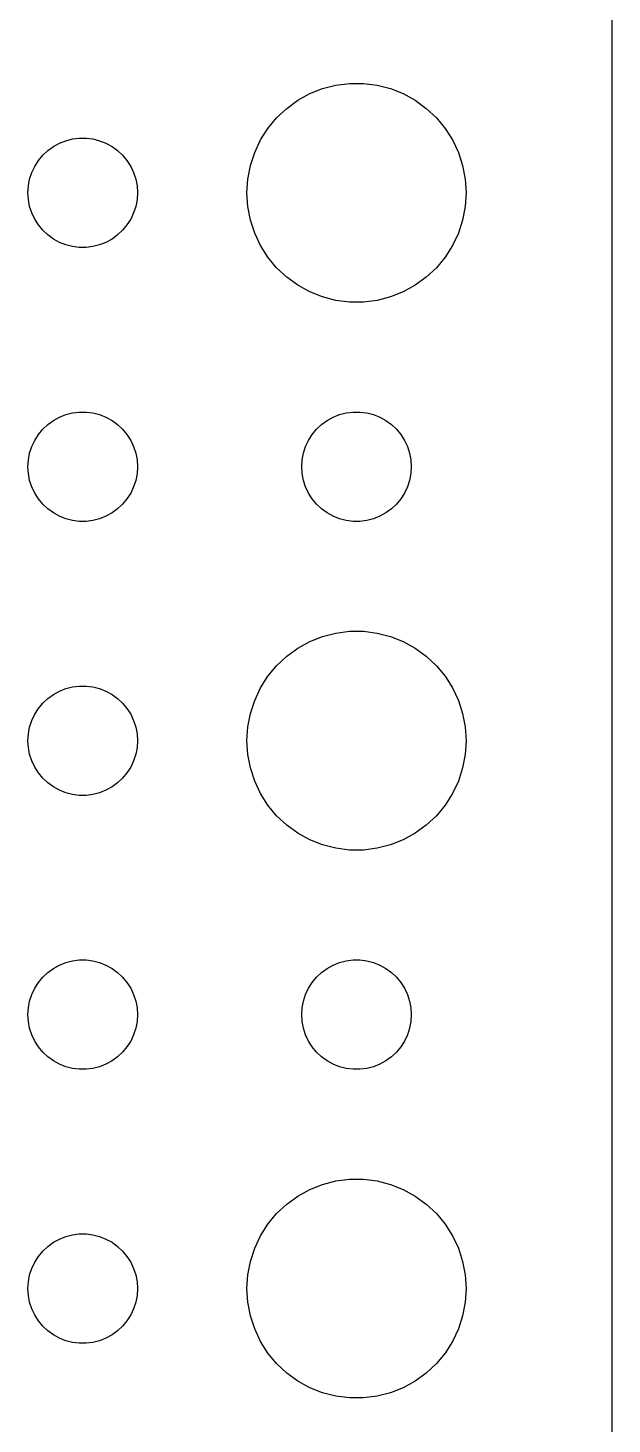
# Model space of a CAD drawing. Header units: metres. Extents: x -74 to 74, y -74 to 74.
# Drawn here: x 58.5 to 74.5, y -41.21 to -2.99 of the extents above; entities that cross this region are included whole.
import ezdxf

# ---------------------------------------------------------------- set-up
doc = ezdxf.new("R2010")
doc.units = ezdxf.units.M

msp = doc.modelspace()

# ---------------------------------------------------------------- linework, layer by layer
for p, q in [((74.5, -69.5), (74.5, 69.5)), ((66.573, -4.64682), (66.9379, -4.55313)), ((66.9379, -4.55313), (67.3116, -4.50591)), ((67.3116, -4.50591), (67.6884, -4.50591)), ((67.6884, -4.50591), (68.0621, -4.55313)), ((68.0621, -4.55313), (68.427, -4.64682)), ((65.5877, -5.18845), (65.8925, -4.96701)), ((65.8925, -4.96701), (66.2227, -4.78551)), ((66.2227, -4.78551), (66.573, -4.64682)), ((68.427, -4.64682), (68.7773, -4.78551)), ((68.7773, -4.78551), (69.1075, -4.96701)), ((69.1075, -4.96701), (69.4123, -5.18845)), ((65.3131, -5.44635), (65.5877, -5.18845)), ((69.4123, -5.18845), (69.6869, -5.44635)), ((65.073, -5.73663), (65.3131, -5.44635)), ((69.6869, -5.44635), (69.927, -5.73663)), ((59.3613, -6.14275), (59.5365, -6.07341)), ((59.5365, -6.07341), (59.7189, -6.02657)), ((59.7189, -6.02657), (59.9058, -6.00294)), ((59.9058, -6.00294), (60.0942, -6.00294)), ((60.0942, -6.00294), (60.2811, -6.02657)), ((60.2811, -6.02657), (60.4635, -6.07341)), ((60.4635, -6.07341), (60.6387, -6.14275)), ((64.7107, -6.39561), (64.8711, -6.05473)), ((64.8711, -6.05473), (65.073, -5.73663)), ((69.927, -5.73663), (70.1289, -6.05473)), ((70.1289, -6.05473), (70.2893, -6.39561)), ((58.7865, -6.61832), (58.9065, -6.47318)), ((58.9065, -6.47318), (59.0439, -6.34422)), ((59.0439, -6.34422), (59.1963, -6.23351)), ((59.1963, -6.23351), (59.3613, -6.14275)), ((60.6387, -6.14275), (60.8037, -6.23351)), ((60.8037, -6.23351), (60.9561, -6.34422)), ((60.9561, -6.34422), (61.0934, -6.47318)), ((61.0934, -6.47318), (61.2135, -6.61832)), ((64.5943, -6.75392), (64.7107, -6.39561)), ((70.2893, -6.39561), (70.4057, -6.75392)), ((58.6053, -6.9478), (58.6855, -6.77736)), ((58.6855, -6.77736), (58.7865, -6.61832)), ((61.2135, -6.61832), (61.3145, -6.77736)), ((61.3145, -6.77736), (61.3947, -6.9478)), ((64.5237, -7.12399), (64.5943, -6.75392)), ((70.4057, -6.75392), (70.4763, -7.12399)), ((58.5118, -7.312), (58.5471, -7.12695)), ((58.5471, -7.12695), (58.6053, -6.9478)), ((61.3947, -6.9478), (61.4529, -7.12695)), ((61.4529, -7.12695), (61.4882, -7.312)), ((64.5, -7.5), (64.5237, -7.12399)), ((70.4763, -7.12399), (70.5, -7.5)), ((58.5, -7.5), (58.5118, -7.312)), ((58.5118, -7.68799), (58.5, -7.5)), ((61.4882, -7.312), (61.5, -7.5)), ((61.5, -7.5), (61.4882, -7.68799)), ((64.5237, -7.87599), (64.5, -7.5)), ((70.5, -7.5), (70.4763, -7.87599)), ((58.5471, -7.87303), (58.5118, -7.68799)), ((58.6053, -8.05219), (58.5471, -7.87303)), ((61.4529, -7.87303), (61.3947, -8.05219)), ((61.4882, -7.68799), (61.4529, -7.87303)), ((64.5943, -8.24606), (64.5237, -7.87599)), ((70.4763, -7.87599), (70.4057, -8.24606)), ((58.6855, -8.22263), (58.6053, -8.05219)), ((58.7865, -8.38167), (58.6855, -8.22263)), ((58.9065, -8.52681), (58.7865, -8.38167)), ((61.2135, -8.38167), (61.0934, -8.52681)), ((61.3145, -8.22263), (61.2135, -8.38167)), ((61.3947, -8.05219), (61.3145, -8.22263)), ((64.7107, -8.60437), (64.5943, -8.24606)), ((70.4057, -8.24606), (70.2893, -8.60437)), ((59.0439, -8.65576), (58.9065, -8.52681)), ((59.1963, -8.76648), (59.0439, -8.65576)), ((59.3613, -8.85724), (59.1963, -8.76648)), ((60.8037, -8.76648), (60.6387, -8.85724)), ((60.9561, -8.65576), (60.8037, -8.76648)), ((61.0934, -8.52681), (60.9561, -8.65576)), ((64.8711, -8.94525), (64.7107, -8.60437)), ((70.2893, -8.60437), (70.1289, -8.94525)), ((59.5365, -8.92657), (59.3613, -8.85724)), ((59.7189, -8.97342), (59.5365, -8.92657)), ((59.9058, -8.99704), (59.7189, -8.97342)), ((60.0942, -8.99704), (59.9058, -8.99704)), ((60.2811, -8.97342), (60.0942, -8.99704)), ((60.4635, -8.92657), (60.2811, -8.97342)), ((60.6387, -8.85724), (60.4635, -8.92657)), ((65.073, -9.26335), (64.8711, -8.94525)), ((70.1289, -8.94525), (69.927, -9.26335)), ((65.3131, -9.55363), (65.073, -9.26335)), ((65.5877, -9.81154), (65.3131, -9.55363)), ((69.6869, -9.55363), (69.4123, -9.81154)), ((69.927, -9.26335), (69.6869, -9.55363)), ((65.8925, -10.033), (65.5877, -9.81154)), ((69.4123, -9.81154), (69.1075, -10.033)), ((66.2227, -10.2145), (65.8925, -10.033)), ((66.573, -10.3532), (66.2227, -10.2145)), ((68.7773, -10.2145), (68.427, -10.3532)), ((69.1075, -10.033), (68.7773, -10.2145)), ((66.9379, -10.4469), (66.573, -10.3532)), ((67.3116, -10.4941), (66.9379, -10.4469)), ((67.6884, -10.4941), (67.3116, -10.4941)), ((68.0621, -10.4469), (67.6884, -10.4941)), ((68.427, -10.3532), (68.0621, -10.4469)), ((59.0439, -13.8442), (59.1963, -13.7335)), ((59.1963, -13.7335), (59.3613, -13.6427)), ((59.3613, -13.6427), (59.5365, -13.5734)), ((59.5365, -13.5734), (59.7189, -13.5266)), ((59.7189, -13.5266), (59.9058, -13.5029)), ((59.9058, -13.5029), (60.0942, -13.5029)), ((60.0942, -13.5029), (60.2811, -13.5266)), ((60.2811, -13.5266), (60.4635, -13.5734)), ((60.4635, -13.5734), (60.6387, -13.6427)), ((60.6387, -13.6427), (60.8037, -13.7335)), ((60.8037, -13.7335), (60.9561, -13.8442)), ((66.5439, -13.8442), (66.6963, -13.7335)), ((66.6963, -13.7335), (66.8613, -13.6427)), ((66.8613, -13.6427), (67.0365, -13.5734)), ((67.0365, -13.5734), (67.2189, -13.5266)), ((67.2189, -13.5266), (67.4058, -13.5029)), ((67.4058, -13.5029), (67.5942, -13.5029)), ((67.5942, -13.5029), (67.7811, -13.5266)), ((67.7811, -13.5266), (67.9635, -13.5734)), ((67.9635, -13.5734), (68.1387, -13.6427)), ((68.1387, -13.6427), (68.3037, -13.7335)), ((68.3037, -13.7335), (68.4561, -13.8442)), ((58.6855, -14.2774), (58.7865, -14.1183)), ((58.7865, -14.1183), (58.9065, -13.9732)), ((58.9065, -13.9732), (59.0439, -13.8442)), ((60.9561, -13.8442), (61.0934, -13.9732)), ((61.0934, -13.9732), (61.2135, -14.1183)), ((61.2135, -14.1183), (61.3145, -14.2774)), ((66.1855, -14.2774), (66.2865, -14.1183)), ((66.2865, -14.1183), (66.4065, -13.9732)), ((66.4065, -13.9732), (66.5439, -13.8442)), ((68.4561, -13.8442), (68.5934, -13.9732)), ((68.5934, -13.9732), (68.7135, -14.1183)), ((68.7135, -14.1183), (68.8145, -14.2774)), ((58.5471, -14.627), (58.6053, -14.4478)), ((58.6053, -14.4478), (58.6855, -14.2774)), ((61.3145, -14.2774), (61.3947, -14.4478)), ((61.3947, -14.4478), (61.4529, -14.627)), ((66.0471, -14.627), (66.1053, -14.4478)), ((66.1053, -14.4478), (66.1855, -14.2774)), ((68.8145, -14.2774), (68.8947, -14.4478)), ((68.8947, -14.4478), (68.9529, -14.627)), ((58.5, -15), (58.5118, -14.812)), ((58.5118, -14.812), (58.5471, -14.627)), ((61.4529, -14.627), (61.4882, -14.812)), ((61.4882, -14.812), (61.5, -15)), ((66, -15), (66.0118, -14.812)), ((66.0118, -14.812), (66.0471, -14.627)), ((68.9529, -14.627), (68.9882, -14.812)), ((68.9882, -14.812), (69, -15)), ((58.5118, -15.188), (58.5, -15)), ((58.5471, -15.373), (58.5118, -15.188)), ((61.4882, -15.188), (61.4529, -15.373)), ((61.5, -15), (61.4882, -15.188)), ((66.0118, -15.188), (66, -15)), ((66.0471, -15.373), (66.0118, -15.188)), ((68.9882, -15.188), (68.9529, -15.373)), ((69, -15), (68.9882, -15.188)), ((58.6053, -15.5522), (58.5471, -15.373)), ((58.6855, -15.7226), (58.6053, -15.5522)), ((61.3947, -15.5522), (61.3145, -15.7226)), ((61.4529, -15.373), (61.3947, -15.5522)), ((66.1053, -15.5522), (66.0471, -15.373)), ((66.1855, -15.7226), (66.1053, -15.5522)), ((68.8947, -15.5522), (68.8145, -15.7226)), ((68.9529, -15.373), (68.8947, -15.5522)), ((58.7865, -15.8817), (58.6855, -15.7226)), ((58.9065, -16.0268), (58.7865, -15.8817)), ((59.0439, -16.1558), (58.9065, -16.0268)), ((61.0934, -16.0268), (60.9561, -16.1558)), ((61.2135, -15.8817), (61.0934, -16.0268)), ((61.3145, -15.7226), (61.2135, -15.8817)), ((66.2865, -15.8817), (66.1855, -15.7226)), ((66.4065, -16.0268), (66.2865, -15.8817)), ((66.5439, -16.1558), (66.4065, -16.0268)), ((68.5934, -16.0268), (68.4561, -16.1558)), ((68.7135, -15.8817), (68.5934, -16.0268)), ((68.8145, -15.7226), (68.7135, -15.8817)), ((59.1963, -16.2665), (59.0439, -16.1558)), ((59.3613, -16.3572), (59.1963, -16.2665)), ((59.5365, -16.4266), (59.3613, -16.3572)), ((59.7189, -16.4734), (59.5365, -16.4266)), ((60.4635, -16.4266), (60.2811, -16.4734)), ((60.6387, -16.3572), (60.4635, -16.4266)), ((60.8037, -16.2665), (60.6387, -16.3572)), ((60.9561, -16.1558), (60.8037, -16.2665)), ((66.6963, -16.2665), (66.5439, -16.1558)), ((66.8613, -16.3572), (66.6963, -16.2665)), ((67.0365, -16.4266), (66.8613, -16.3572)), ((67.2189, -16.4734), (67.0365, -16.4266)), ((67.9635, -16.4266), (67.7811, -16.4734)), ((68.1387, -16.3572), (67.9635, -16.4266)), ((68.3037, -16.2665), (68.1387, -16.3572)), ((68.4561, -16.1558), (68.3037, -16.2665)), ((59.9058, -16.497), (59.7189, -16.4734)), ((60.0942, -16.497), (59.9058, -16.497)), ((60.2811, -16.4734), (60.0942, -16.497)), ((67.4058, -16.497), (67.2189, -16.4734)), ((67.5942, -16.497), (67.4058, -16.497)), ((67.7811, -16.4734), (67.5942, -16.497)), ((65.8925, -19.967), (66.2227, -19.7855)), ((66.2227, -19.7855), (66.573, -19.6468)), ((66.573, -19.6468), (66.9379, -19.5531)), ((66.9379, -19.5531), (67.3116, -19.5059)), ((67.3116, -19.5059), (67.6884, -19.5059)), ((67.6884, -19.5059), (68.0621, -19.5531)), ((68.0621, -19.5531), (68.427, -19.6468)), ((68.427, -19.6468), (68.7773, -19.7855)), ((68.7773, -19.7855), (69.1075, -19.967)), ((65.3131, -20.4464), (65.5877, -20.1884)), ((65.5877, -20.1884), (65.8925, -19.967)), ((69.1075, -19.967), (69.4123, -20.1884)), ((69.4123, -20.1884), (69.6869, -20.4464)), ((65.073, -20.7366), (65.3131, -20.4464)), ((69.6869, -20.4464), (69.927, -20.7366)), ((59.7189, -21.0266), (59.9058, -21.003)), ((59.9058, -21.003), (60.0942, -21.003)), ((60.0942, -21.003), (60.2811, -21.0266)), ((64.8711, -21.0547), (65.073, -20.7366)), ((69.927, -20.7366), (70.1289, -21.0547)), ((58.9065, -21.4732), (59.0439, -21.3442)), ((59.0439, -21.3442), (59.1963, -21.2335)), ((59.1963, -21.2335), (59.3613, -21.1427)), ((59.3613, -21.1427), (59.5365, -21.0734)), ((59.5365, -21.0734), (59.7189, -21.0266)), ((60.2811, -21.0266), (60.4635, -21.0734)), ((60.4635, -21.0734), (60.6387, -21.1427)), ((60.6387, -21.1427), (60.8037, -21.2335)), ((60.8037, -21.2335), (60.9561, -21.3442)), ((60.9561, -21.3442), (61.0934, -21.4732)), ((64.5943, -21.7539), (64.7107, -21.3956)), ((64.7107, -21.3956), (64.8711, -21.0547)), ((70.1289, -21.0547), (70.2893, -21.3956)), ((70.2893, -21.3956), (70.4057, -21.7539)), ((58.6053, -21.9478), (58.6855, -21.7774)), ((58.6855, -21.7774), (58.7865, -21.6183)), ((58.7865, -21.6183), (58.9065, -21.4732)), ((61.0934, -21.4732), (61.2135, -21.6183)), ((61.2135, -21.6183), (61.3145, -21.7774)), ((61.3145, -21.7774), (61.3947, -21.9478)), ((64.5237, -22.124), (64.5943, -21.7539)), ((70.4057, -21.7539), (70.4763, -22.124)), ((58.5118, -22.312), (58.5471, -22.127)), ((58.5471, -22.127), (58.6053, -21.9478)), ((61.3947, -21.9478), (61.4529, -22.127)), ((61.4529, -22.127), (61.4882, -22.312)), ((64.5, -22.5), (64.5237, -22.124)), ((70.4763, -22.124), (70.5, -22.5)), ((58.5, -22.5), (58.5118, -22.312)), ((58.5118, -22.688), (58.5, -22.5)), ((61.4882, -22.312), (61.5, -22.5)), ((61.5, -22.5), (61.4882, -22.688)), ((64.5237, -22.876), (64.5, -22.5)), ((70.5, -22.5), (70.4763, -22.876)), ((58.5471, -22.873), (58.5118, -22.688)), ((58.6053, -23.0522), (58.5471, -22.873)), ((61.4529, -22.873), (61.3947, -23.0522)), ((61.4882, -22.688), (61.4529, -22.873)), ((64.5943, -23.2461), (64.5237, -22.876)), ((70.4763, -22.876), (70.4057, -23.2461)), ((58.6855, -23.2226), (58.6053, -23.0522)), ((58.7865, -23.3817), (58.6855, -23.2226)), ((61.3145, -23.2226), (61.2135, -23.3817)), ((61.3947, -23.0522), (61.3145, -23.2226)), ((64.7107, -23.6044), (64.5943, -23.2461)), ((70.4057, -23.2461), (70.2893, -23.6044)), ((58.9065, -23.5268), (58.7865, -23.3817)), ((59.0439, -23.6558), (58.9065, -23.5268)), ((59.1963, -23.7665), (59.0439, -23.6558)), ((60.9561, -23.6558), (60.8037, -23.7665)), ((61.0934, -23.5268), (60.9561, -23.6558)), ((61.2135, -23.3817), (61.0934, -23.5268)), ((64.8711, -23.9453), (64.7107, -23.6044)), ((70.2893, -23.6044), (70.1289, -23.9453)), ((59.3613, -23.8572), (59.1963, -23.7665)), ((59.5365, -23.9266), (59.3613, -23.8572)), ((59.7189, -23.9734), (59.5365, -23.9266)), ((59.9058, -23.997), (59.7189, -23.9734)), ((60.0942, -23.997), (59.9058, -23.997)), ((60.2811, -23.9734), (60.0942, -23.997)), ((60.4635, -23.9266), (60.2811, -23.9734)), ((60.6387, -23.8572), (60.4635, -23.9266)), ((60.8037, -23.7665), (60.6387, -23.8572)), ((65.073, -24.2634), (64.8711, -23.9453)), ((70.1289, -23.9453), (69.927, -24.2634)), ((65.3131, -24.5536), (65.073, -24.2634)), ((69.927, -24.2634), (69.6869, -24.5536)), ((65.5877, -24.8115), (65.3131, -24.5536)), ((65.8925, -25.033), (65.5877, -24.8115)), ((69.4123, -24.8115), (69.1075, -25.033)), ((69.6869, -24.5536), (69.4123, -24.8115)), ((66.2227, -25.2145), (65.8925, -25.033)), ((66.573, -25.3532), (66.2227, -25.2145)), ((68.7773, -25.2145), (68.427, -25.3532)), ((69.1075, -25.033), (68.7773, -25.2145)), ((66.9379, -25.4469), (66.573, -25.3532)), ((67.3116, -25.4941), (66.9379, -25.4469)), ((67.6884, -25.4941), (67.3116, -25.4941)), ((68.0621, -25.4469), (67.6884, -25.4941)), ((68.427, -25.3532), (68.0621, -25.4469)), ((59.1963, -28.7335), (59.3613, -28.6427)), ((59.3613, -28.6427), (59.5365, -28.5734)), ((59.5365, -28.5734), (59.7189, -28.5266)), ((59.7189, -28.5266), (59.9058, -28.503)), ((59.9058, -28.503), (60.0942, -28.503)), ((60.0942, -28.503), (60.2811, -28.5266)), ((60.2811, -28.5266), (60.4635, -28.5734)), ((60.4635, -28.5734), (60.6387, -28.6427)), ((60.6387, -28.6427), (60.8037, -28.7335)), ((66.6963, -28.7335), (66.8613, -28.6427)), ((66.8613, -28.6427), (67.0365, -28.5734)), ((67.0365, -28.5734), (67.2189, -28.5266)), ((67.2189, -28.5266), (67.4058, -28.503)), ((67.4058, -28.503), (67.5942, -28.503)), ((67.5942, -28.503), (67.7811, -28.5266)), ((67.7811, -28.5266), (67.9635, -28.5734)), ((67.9635, -28.5734), (68.1387, -28.6427)), ((68.1387, -28.6427), (68.3037, -28.7335)), ((58.7865, -29.1183), (58.9065, -28.9732)), ((58.9065, -28.9732), (59.0439, -28.8442)), ((59.0439, -28.8442), (59.1963, -28.7335)), ((60.8037, -28.7335), (60.9561, -28.8442)), ((60.9561, -28.8442), (61.0934, -28.9732)), ((61.0934, -28.9732), (61.2135, -29.1183)), ((66.2865, -29.1183), (66.4065, -28.9732)), ((66.4065, -28.9732), (66.5439, -28.8442)), ((66.5439, -28.8442), (66.6963, -28.7335)), ((68.3037, -28.7335), (68.4561, -28.8442)), ((68.4561, -28.8442), (68.5934, -28.9732)), ((68.5934, -28.9732), (68.7135, -29.1183)), ((58.6053, -29.4478), (58.6855, -29.2774)), ((58.6855, -29.2774), (58.7865, -29.1183)), ((61.2135, -29.1183), (61.3145, -29.2774)), ((61.3145, -29.2774), (61.3947, -29.4478)), ((66.1053, -29.4478), (66.1855, -29.2774)), ((66.1855, -29.2774), (66.2865, -29.1183)), ((68.7135, -29.1183), (68.8145, -29.2774)), ((68.8145, -29.2774), (68.8947, -29.4478)), ((58.5, -30), (58.5118, -29.812)), ((58.5118, -29.812), (58.5471, -29.627)), ((58.5471, -29.627), (58.6053, -29.4478)), ((61.3947, -29.4478), (61.4529, -29.627)), ((61.4529, -29.627), (61.4882, -29.812)), ((61.4882, -29.812), (61.5, -30)), ((66, -30), (66.0118, -29.812)), ((66.0118, -29.812), (66.0471, -29.627)), ((66.0471, -29.627), (66.1053, -29.4478)), ((68.8947, -29.4478), (68.9529, -29.627)), ((68.9529, -29.627), (68.9882, -29.812)), ((68.9882, -29.812), (69, -30)), ((58.5118, -30.188), (58.5, -30)), ((58.5471, -30.373), (58.5118, -30.188)), ((61.4882, -30.188), (61.4529, -30.373)), ((61.5, -30), (61.4882, -30.188)), ((66.0118, -30.188), (66, -30)), ((66.0471, -30.373), (66.0118, -30.188)), ((68.9882, -30.188), (68.9529, -30.373)), ((69, -30), (68.9882, -30.188)), ((58.6053, -30.5522), (58.5471, -30.373)), ((58.6855, -30.7226), (58.6053, -30.5522)), ((61.3947, -30.5522), (61.3145, -30.7226)), ((61.4529, -30.373), (61.3947, -30.5522)), ((66.1053, -30.5522), (66.0471, -30.373)), ((66.1855, -30.7226), (66.1053, -30.5522)), ((68.8947, -30.5522), (68.8145, -30.7226)), ((68.9529, -30.373), (68.8947, -30.5522)), ((58.7865, -30.8817), (58.6855, -30.7226)), ((58.9065, -31.0268), (58.7865, -30.8817)), ((61.2135, -30.8817), (61.0934, -31.0268)), ((61.3145, -30.7226), (61.2135, -30.8817)), ((66.2865, -30.8817), (66.1855, -30.7226)), ((66.4065, -31.0268), (66.2865, -30.8817)), ((68.7135, -30.8817), (68.5934, -31.0268)), ((68.8145, -30.7226), (68.7135, -30.8817)), ((59.0439, -31.1558), (58.9065, -31.0268)), ((59.1963, -31.2665), (59.0439, -31.1558)), ((59.3613, -31.3572), (59.1963, -31.2665)), ((60.8037, -31.2665), (60.6387, -31.3572)), ((60.9561, -31.1558), (60.8037, -31.2665)), ((61.0934, -31.0268), (60.9561, -31.1558)), ((66.5439, -31.1558), (66.4065, -31.0268)), ((66.6963, -31.2665), (66.5439, -31.1558)), ((66.8613, -31.3572), (66.6963, -31.2665)), ((68.3037, -31.2665), (68.1387, -31.3572)), ((68.4561, -31.1558), (68.3037, -31.2665)), ((68.5934, -31.0268), (68.4561, -31.1558)), ((59.5365, -31.4266), (59.3613, -31.3572)), ((59.7189, -31.4734), (59.5365, -31.4266)), ((59.9058, -31.497), (59.7189, -31.4734)), ((60.0942, -31.497), (59.9058, -31.497)), ((60.2811, -31.4734), (60.0942, -31.497)), ((60.4635, -31.4266), (60.2811, -31.4734)), ((60.6387, -31.3572), (60.4635, -31.4266)), ((67.0365, -31.4266), (66.8613, -31.3572)), ((67.2189, -31.4734), (67.0365, -31.4266)), ((67.4058, -31.497), (67.2189, -31.4734)), ((67.5942, -31.497), (67.4058, -31.497)), ((67.7811, -31.4734), (67.5942, -31.497)), ((67.9635, -31.4266), (67.7811, -31.4734)), ((68.1387, -31.3572), (67.9635, -31.4266)), ((66.2227, -34.7855), (66.573, -34.6468)), ((66.573, -34.6468), (66.9379, -34.5531)), ((66.9379, -34.5531), (67.3116, -34.5059)), ((67.3116, -34.5059), (67.6884, -34.5059)), ((67.6884, -34.5059), (68.0621, -34.5531)), ((68.0621, -34.5531), (68.427, -34.6468)), ((68.427, -34.6468), (68.7773, -34.7855)), ((65.5877, -35.1885), (65.8925, -34.967)), ((65.8925, -34.967), (66.2227, -34.7855)), ((68.7773, -34.7855), (69.1075, -34.967)), ((69.1075, -34.967), (69.4123, -35.1885)), ((65.073, -35.7366), (65.3131, -35.4464)), ((65.3131, -35.4464), (65.5877, -35.1885)), ((69.4123, -35.1885), (69.6869, -35.4464)), ((69.6869, -35.4464), (69.927, -35.7366)), ((64.8711, -36.0547), (65.073, -35.7366)), ((69.927, -35.7366), (70.1289, -36.0547)), ((59.0439, -36.3442), (59.1963, -36.2335)), ((59.1963, -36.2335), (59.3613, -36.1428)), ((59.3613, -36.1428), (59.5365, -36.0734)), ((59.5365, -36.0734), (59.7189, -36.0266)), ((59.7189, -36.0266), (59.9058, -36.003)), ((59.9058, -36.003), (60.0942, -36.003)), ((60.0942, -36.003), (60.2811, -36.0266)), ((60.2811, -36.0266), (60.4635, -36.0734)), ((60.4635, -36.0734), (60.6387, -36.1428)), ((60.6387, -36.1428), (60.8037, -36.2335)), ((60.8037, -36.2335), (60.9561, -36.3442)), ((64.7107, -36.3956), (64.8711, -36.0547)), ((70.1289, -36.0547), (70.2893, -36.3956)), ((58.6855, -36.7774), (58.7865, -36.6183)), ((58.7865, -36.6183), (58.9065, -36.4732)), ((58.9065, -36.4732), (59.0439, -36.3442)), ((60.9561, -36.3442), (61.0934, -36.4732)), ((61.0934, -36.4732), (61.2135, -36.6183)), ((61.2135, -36.6183), (61.3145, -36.7774)), ((64.5943, -36.7539), (64.7107, -36.3956)), ((70.2893, -36.3956), (70.4057, -36.7539)), ((58.5471, -37.127), (58.6053, -36.9478)), ((58.6053, -36.9478), (58.6855, -36.7774)), ((61.3145, -36.7774), (61.3947, -36.9478)), ((61.3947, -36.9478), (61.4529, -37.127)), ((64.5237, -37.124), (64.5943, -36.7539)), ((70.4057, -36.7539), (70.4763, -37.124)), ((58.5, -37.5), (58.5118, -37.312)), ((58.5118, -37.312), (58.5471, -37.127)), ((61.4529, -37.127), (61.4882, -37.312)), ((61.4882, -37.312), (61.5, -37.5)), ((64.5, -37.5), (64.5237, -37.124)), ((70.4763, -37.124), (70.5, -37.5)), ((58.5118, -37.688), (58.5, -37.5)), ((58.5471, -37.873), (58.5118, -37.688)), ((61.4882, -37.688), (61.4529, -37.873)), ((61.5, -37.5), (61.4882, -37.688)), ((64.5237, -37.876), (64.5, -37.5)), ((70.5, -37.5), (70.4763, -37.876)), ((58.6053, -38.0522), (58.5471, -37.873)), ((58.6855, -38.2226), (58.6053, -38.0522)), ((61.3947, -38.0522), (61.3145, -38.2226)), ((61.4529, -37.873), (61.3947, -38.0522)), ((64.5943, -38.2461), (64.5237, -37.876)), ((70.4763, -37.876), (70.4057, -38.2461)), ((58.7865, -38.3817), (58.6855, -38.2226)), ((58.9065, -38.5268), (58.7865, -38.3817)), ((59.0439, -38.6558), (58.9065, -38.5268)), ((61.0934, -38.5268), (60.9561, -38.6558)), ((61.2135, -38.3817), (61.0934, -38.5268)), ((61.3145, -38.2226), (61.2135, -38.3817)), ((64.7107, -38.6044), (64.5943, -38.2461)), ((64.8711, -38.9453), (64.7107, -38.6044)), ((70.2893, -38.6044), (70.1289, -38.9453)), ((70.4057, -38.2461), (70.2893, -38.6044)), ((59.1963, -38.7665), (59.0439, -38.6558)), ((59.3613, -38.8572), (59.1963, -38.7665)), ((59.5365, -38.9266), (59.3613, -38.8572)), ((59.7189, -38.9734), (59.5365, -38.9266)), ((59.9058, -38.997), (59.7189, -38.9734)), ((60.2811, -38.9734), (60.0942, -38.997)), ((60.4635, -38.9266), (60.2811, -38.9734)), ((60.6387, -38.8572), (60.4635, -38.9266)), ((60.8037, -38.7665), (60.6387, -38.8572)), ((60.9561, -38.6558), (60.8037, -38.7665)), ((65.073, -39.2634), (64.8711, -38.9453)), ((70.1289, -38.9453), (69.927, -39.2634)), ((60.0942, -38.997), (59.9058, -38.997)), ((65.3131, -39.5536), (65.073, -39.2634)), ((69.927, -39.2634), (69.6869, -39.5536)), ((65.5877, -39.8115), (65.3131, -39.5536)), ((69.6869, -39.5536), (69.4123, -39.8115)), ((65.8925, -40.033), (65.5877, -39.8115)), ((66.2227, -40.2145), (65.8925, -40.033)), ((69.1075, -40.033), (68.7773, -40.2145)), ((69.4123, -39.8115), (69.1075, -40.033)), ((66.573, -40.3532), (66.2227, -40.2145)), ((66.9379, -40.4469), (66.573, -40.3532)), ((67.3116, -40.4941), (66.9379, -40.4469)), ((67.6884, -40.4941), (67.3116, -40.4941)), ((68.0621, -40.4469), (67.6884, -40.4941)), ((68.427, -40.3532), (68.0621, -40.4469)), ((68.7773, -40.2145), (68.427, -40.3532))]:
    msp.add_line(p, q)

doc.saveas('drawing.dxf')
